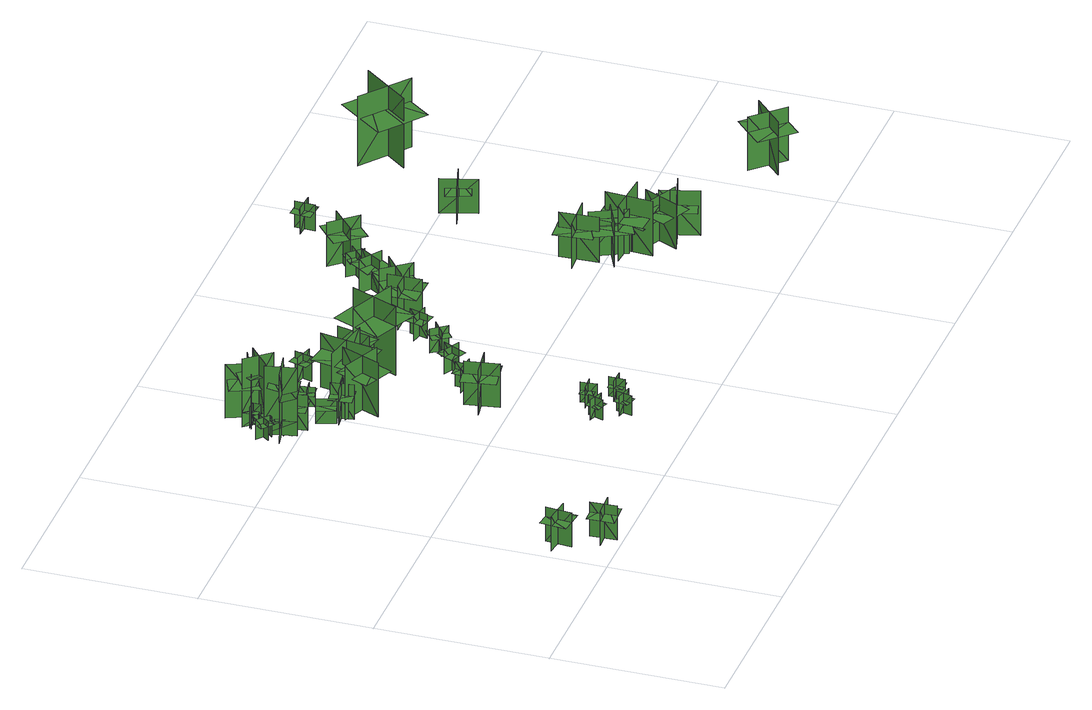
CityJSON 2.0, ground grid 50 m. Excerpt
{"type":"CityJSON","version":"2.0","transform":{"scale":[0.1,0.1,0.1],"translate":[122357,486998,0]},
"CityObjects":{
"tree1":{"type":"SolitaryVegetationObject","geometry":[{"type":"MultiSurface","lod":"1","boundaries":[[[0,1,2]],[[0,2,3]],[[4,5,6]],[[4,6,7]],[[8,9,10]],[[8,10,11]],[[8,11,12]],[[8,12,13]]]}]},
"tree2":{"type":"SolitaryVegetationObject","geometry":[{"type":"MultiSurface","lod":"1","boundaries":[[[14,15,16]],[[14,16,17]],[[18,19,20]],[[18,20,21]],[[22,23,24]],[[22,24,25]],[[22,25,26]],[[22,26,27]]]}]},
"tree3":{"type":"SolitaryVegetationObject","geometry":[{"type":"MultiSurface","lod":"1","boundaries":[[[28,29,30]],[[28,30,31]],[[32,33,34]],[[32,34,35]],[[36,37,38]],[[36,38,39]],[[36,39,40]],[[36,40,41]]]}]},
"tree4":{"type":"SolitaryVegetationObject","geometry":[{"type":"MultiSurface","lod":"1","boundaries":[[[42,43,44]],[[42,44,45]],[[46,47,48]],[[46,48,49]],[[50,51,47]],[[50,47,46]],[[52,53,43]],[[52,43,42]],[[54,55,56]],[[54,56,57]],[[58,59,60]],[[58,60,61]]]}]},
"tree5":{"type":"SolitaryVegetationObject","geometry":[{"type":"MultiSurface","lod":"1","boundaries":[[[62,63,64]],[[62,64,65]],[[66,67,68]],[[66,68,69]],[[70,71,72]],[[70,72,73]],[[70,73,74]],[[70,74,75]]]}]},
"tree6":{"type":"SolitaryVegetationObject","geometry":[{"type":"MultiSurface","lod":"1","boundaries":[[[76,77,78]],[[76,78,79]],[[80,81,82]],[[80,82,83]],[[84,85,86]],[[84,86,87]],[[84,88,89]],[[84,89,85]]]}]},
"tree7":{"type":"SolitaryVegetationObject","geometry":[{"type":"MultiSurface","lod":"1","boundaries":[[[90,91,92]],[[90,92,93]],[[94,95,96]],[[94,96,97]],[[98,99,100]],[[98,100,101]],[[98,102,103]],[[98,103,99]]]}]},
"tree8":{"type":"SolitaryVegetationObject","geometry":[{"type":"MultiSurface","lod":"1","boundaries":[[[104,105,106]],[[104,106,107]],[[108,109,110]],[[108,110,111]],[[112,113,114]],[[112,114,115]],[[112,115,116]],[[112,116,117]]]}]},
"tree9":{"type":"SolitaryVegetationObject","geometry":[{"type":"MultiSurface","lod":"1","boundaries":[[[118,119,120]],[[118,120,121]],[[122,123,124]],[[122,124,125]],[[126,127,128]],[[126,128,129]],[[126,129,130]],[[126,130,131]]]}]},
"tree10":{"type":"SolitaryVegetationObject","geometry":[{"type":"MultiSurface","lod":"1","boundaries":[[[132,133,134]],[[132,134,135]],[[136,137,138]],[[136,138,139]],[[140,141,137]],[[140,137,136]],[[142,143,133]],[[142,133,132]],[[144,145,146]],[[144,146,147]],[[148,149,150]],[[148,150,151]]]}]},
"tree11":{"type":"SolitaryVegetationObject","geometry":[{"type":"MultiSurface","lod":"1","boundaries":[[[152,153,154]],[[152,154,155]],[[156,157,158]],[[156,158,159]],[[160,161,162]],[[160,162,163]],[[160,164,165]],[[160,165,161]]]}]},
"tree12":{"type":"SolitaryVegetationObject","geometry":[{"type":"MultiSurface","lod":"1","boundaries":[[[166,167,168]],[[166,168,169]],[[170,171,172]],[[170,172,173]],[[174,175,176]],[[174,176,177]],[[174,177,178]],[[174,178,179]]]}]},
"tree13":{"type":"SolitaryVegetationObject","geometry":[{"type":"MultiSurface","lod":"1","boundaries":[[[180,181,182]],[[180,182,183]],[[184,185,186]],[[184,186,187]],[[188,189,190]],[[188,190,191]],[[188,192,193]],[[188,193,189]]]}]},
"tree14":{"type":"SolitaryVegetationObject","geometry":[{"type":"MultiSurface","lod":"1","boundaries":[[[194,195,196]],[[194,196,197]],[[198,199,200]],[[198,200,201]],[[202,203,204]],[[202,204,205]],[[202,206,207]],[[202,207,203]]]}]},
"tree15":{"type":"SolitaryVegetationObject","geometry":[{"type":"MultiSurface","lod":"1","boundaries":[[[208,209,210]],[[208,210,211]],[[212,213,214]],[[212,214,215]],[[216,217,218]],[[216,218,219]],[[216,219,220]],[[216,220,221]]]}]},
"tree16":{"type":"SolitaryVegetationObject","geometry":[{"type":"MultiSurface","lod":"1","boundaries":[[[222,223,224]],[[222,224,225]],[[226,227,228]],[[226,228,229]],[[230,231,232]],[[230,232,233]],[[230,233,234]],[[230,234,235]]]}]},
"tree17":{"type":"SolitaryVegetationObject","geometry":[{"type":"MultiSurface","lod":"1","boundaries":[[[236,237,238]],[[236,238,239]],[[240,241,242]],[[240,242,243]],[[244,245,246]],[[244,246,247]],[[244,247,248]],[[244,248,249]]]}]},
"tree18":{"type":"SolitaryVegetationObject","geometry":[{"type":"MultiSurface","lod":"1","boundaries":[[[250,251,252]],[[250,252,253]],[[254,255,256]],[[254,256,257]],[[258,259,260]],[[258,260,261]],[[258,261,262]],[[258,262,263]]]}]},
"tree19":{"type":"SolitaryVegetationObject","geometry":[{"type":"MultiSurface","lod":"1","boundaries":[[[264,265,266]],[[264,266,267]],[[268,269,270]],[[268,270,271]],[[272,273,274]],[[272,274,275]],[[272,275,276]],[[272,276,277]]]}]},
"tree20":{"type":"SolitaryVegetationObject","geometry":[{"type":"MultiSurface","lod":"1","boundaries":[[[278,279,280]],[[278,280,281]],[[282,283,284]],[[282,284,285]],[[286,287,288]],[[286,288,289]],[[286,290,291]],[[286,291,287]]]}]},
"tree21":{"type":"SolitaryVegetationObject","geometry":[{"type":"MultiSurface","lod":"1","boundaries":[[[292,293,294]],[[292,294,295]],[[296,297,298]],[[296,298,299]],[[300,301,302]],[[300,302,303]],[[300,304,305]],[[300,305,301]]]}]},
"tree22":{"type":"SolitaryVegetationObject","geometry":[{"type":"MultiSurface","lod":"1","boundaries":[[[306,307,308]],[[306,308,309]],[[310,311,312]],[[310,312,313]],[[314,315,316]],[[314,316,317]],[[314,317,318]],[[314,318,319]]]}]},
"tree23":{"type":"SolitaryVegetationObject","geometry":[{"type":"MultiSurface","lod":"1","boundaries":[[[320,321,322]],[[320,322,323]],[[324,325,326]],[[324,326,327]],[[328,329,330]],[[328,330,331]],[[328,331,332]],[[328,332,333]]]}]},
"tree24":{"type":"SolitaryVegetationObject","geometry":[{"type":"MultiSurface","lod":"1","boundaries":[[[334,335,336]],[[334,336,337]],[[338,339,340]],[[338,340,341]],[[342,343,344]],[[342,344,345]],[[342,345,346]],[[342,346,347]]]}]},
"tree25":{"type":"SolitaryVegetationObject","geometry":[{"type":"MultiSurface","lod":"1","boundaries":[[[348,349,350]],[[348,350,351]],[[352,353,354]],[[352,354,355]],[[356,357,358]],[[356,358,359]],[[356,359,360]],[[356,360,361]]]}]},
"tree26":{"type":"SolitaryVegetationObject","geometry":[{"type":"MultiSurface","lod":"1","boundaries":[[[362,363,364]],[[362,364,365]],[[366,367,368]],[[366,368,369]],[[370,371,372]],[[370,372,373]],[[370,373,374]],[[370,374,375]]]}]},
"tree27":{"type":"SolitaryVegetationObject","geometry":[{"type":"MultiSurface","lod":"1","boundaries":[[[376,377,378]],[[376,378,379]],[[380,381,382]],[[380,382,383]],[[384,385,386]],[[384,386,387]],[[384,387,388]],[[384,388,389]]]}]},
"tree28":{"type":"SolitaryVegetationObject","geometry":[{"type":"MultiSurface","lod":"1","boundaries":[[[390,391,392]],[[390,392,393]],[[394,395,396]],[[394,396,397]],[[398,399,400]],[[398,400,401]],[[398,401,402]],[[398,402,403]]]}]},
"tree29":{"type":"SolitaryVegetationObject","geometry":[{"type":"MultiSurface","lod":"1","boundaries":[[[404,405,406]],[[404,406,407]],[[408,409,410]],[[408,410,411]],[[412,413,414]],[[412,414,415]],[[412,415,416]],[[412,416,417]]]}]},
"tree30":{"type":"SolitaryVegetationObject","geometry":[{"type":"MultiSurface","lod":"1","boundaries":[[[418,419,420]],[[418,420,421]],[[422,423,424]],[[422,424,425]],[[426,427,428]],[[426,428,429]],[[426,429,430]],[[426,430,431]]]}]},
"tree31":{"type":"SolitaryVegetationObject","geometry":[{"type":"MultiSurface","lod":"1","boundaries":[[[432,433,434]],[[432,434,435]],[[436,437,438]],[[436,438,439]],[[440,441,442]],[[440,442,443]],[[440,444,445]],[[440,445,441]]]}]},
"tree32":{"type":"SolitaryVegetationObject","geometry":[{"type":"MultiSurface","lod":"1","boundaries":[[[446,447,448]],[[446,448,449]],[[450,451,452]],[[450,452,453]],[[454,455,456]],[[454,456,457]],[[454,457,458]],[[454,458,459]]]}]},
"tree33":{"type":"SolitaryVegetationObject","geometry":[{"type":"MultiSurface","lod":"1","boundaries":[[[460,461,462]],[[460,462,463]],[[464,465,466]],[[464,466,467]],[[468,469,470]],[[468,470,471]],[[468,471,472]],[[468,472,473]]]}]},
"tree34":{"type":"SolitaryVegetationObject","geometry":[{"type":"MultiSurface","lod":"1","boundaries":[[[474,475,476]],[[474,476,477]],[[478,479,480]],[[478,480,481]],[[482,483,484]],[[482,484,485]],[[482,485,486]],[[482,486,487]]]}]},
"tree35":{"type":"SolitaryVegetationObject","geometry":[{"type":"MultiSurface","lod":"1","boundaries":[[[488,489,490]],[[488,490,491]],[[492,493,494]],[[492,494,495]],[[496,497,498]],[[496,498,499]],[[496,499,500]],[[496,500,501]]]}]},
"tree36":{"type":"SolitaryVegetationObject","geometry":[{"type":"MultiSurface","lod":"1","boundaries":[[[502,503,504]],[[502,504,505]],[[506,507,508]],[[506,508,509]],[[510,511,512]],[[510,512,513]],[[510,513,514]],[[510,514,515]]]}]},
"tree37":{"type":"SolitaryVegetationObject","geometry":[{"type":"MultiSurface","lod":"1","boundaries":[[[516,517,518]],[[516,518,519]],[[520,521,522]],[[520,522,523]],[[524,525,526]],[[524,526,527]],[[524,527,528]],[[524,528,529]]]}]},
"tree38":{"type":"SolitaryVegetationObject","geometry":[{"type":"MultiSurface","lod":"1","boundaries":[[[530,531,532]],[[530,532,533]],[[534,535,536]],[[534,536,537]],[[538,539,540]],[[538,540,541]],[[538,541,542]],[[538,542,543]]]}]},
"tree39":{"type":"SolitaryVegetationObject","geometry":[{"type":"MultiSurface","lod":"1","boundaries":[[[544,545,546]],[[544,546,547]],[[548,549,550]],[[548,550,551]],[[552,553,554]],[[552,554,555]],[[552,555,556]],[[552,556,557]]]}]},
"tree40":{"type":"SolitaryVegetationObject","geometry":[{"type":"MultiSurface","lod":"1","boundaries":[[[558,559,560]],[[558,560,561]],[[562,563,564]],[[562,564,565]],[[566,567,568]],[[566,568,569]],[[566,569,570]],[[566,570,571]]]}]},
"tree41":{"type":"SolitaryVegetationObject","geometry":[{"type":"MultiSurface","lod":"1","boundaries":[[[572,573,574]],[[572,574,575]],[[576,577,578]],[[576,578,579]],[[580,581,582]],[[580,582,583]],[[580,583,584]],[[580,584,585]]]}]},
"tree42":{"type":"SolitaryVegetationObject","geometry":[{"type":"MultiSurface","lod":"1","boundaries":[[[586,587,588]],[[586,588,589]],[[590,591,592]],[[590,592,593]],[[594,595,596]],[[594,596,597]],[[594,597,598]],[[594,598,599]]]}]},
"tree43":{"type":"SolitaryVegetationObject","geometry":[{"type":"MultiSurface","lod":"1","boundaries":[[[600,601,602]],[[600,602,603]],[[604,605,606]],[[604,606,607]],[[608,609,610]],[[608,610,611]],[[608,611,612]],[[608,612,613]]]}]},
"tree44":{"type":"SolitaryVegetationObject","geometry":[{"type":"MultiSurface","lod":"1","boundaries":[[[614,615,616]],[[614,616,617]],[[618,619,620]],[[618,620,621]],[[622,623,624]],[[622,624,625]],[[622,625,626]],[[622,626,627]]]}]},
"tree45":{"type":"SolitaryVegetationObject","geometry":[{"type":"MultiSurface","lod":"1","boundaries":[[[628,629,630]],[[628,630,631]],[[632,633,634]],[[632,634,635]],[[636,637,638]],[[636,638,639]],[[636,639,640]],[[636,640,641]]]}]},
"tree46":{"type":"SolitaryVegetationObject","geometry":[{"type":"MultiSurface","lod":"1","boundaries":[[[642,643,644]],[[642,644,645]],[[646,647,648]],[[646,648,649]],[[650,651,652]],[[650,652,653]],[[650,653,654]],[[650,654,655]]]}]},
"tree47":{"type":"SolitaryVegetationObject","geometry":[{"type":"MultiSurface","lod":"1","boundaries":[[[656,657,658]],[[656,658,659]],[[660,661,662]],[[660,662,663]],[[664,665,666]],[[664,666,667]],[[664,667,668]],[[664,668,669]]]}]},
"tree48":{"type":"SolitaryVegetationObject","geometry":[{"type":"MultiSurface","lod":"1","boundaries":[[[670,671,672]],[[670,672,673]],[[674,675,676]],[[674,676,677]],[[678,679,680]],[[678,680,681]],[[678,681,682]],[[678,682,683]]]}]},
"tree49":{"type":"SolitaryVegetationObject","geometry":[{"type":"MultiSurface","lod":"1","boundaries":[[[684,685,686]],[[684,686,687]],[[688,689,690]],[[688,690,691]],[[692,693,694]],[[692,694,695]],[[692,695,696]],[[692,696,697]]]}]},
"tree50":{"type":"SolitaryVegetationObject","geometry":[{"type":"MultiSurface","lod":"1","boundaries":[[[698,699,700]],[[698,700,701]],[[702,703,704]],[[702,704,705]],[[706,707,708]],[[706,708,709]],[[706,709,710]],[[706,710,711]]]}]},
"tree51":{"type":"SolitaryVegetationObject","geometry":[{"type":"MultiSurface","lod":"1","boundaries":[[[712,713,714]],[[712,714,715]],[[716,717,718]],[[716,718,719]],[[720,721,722]],[[720,722,723]],[[720,723,724]],[[720,724,725]]]}]}
},
"vertices":[
[86,151,22],[9,160,22],[9,160,130],[86,151,130],[54,191,22],[46,114,22],[46,114,130],[54,191,130],[54,191,100],[16,196,100],[7,119,100],[46,114,100],[84,110,100],[93,187,100],
[121,10,21],[117,87,21],[117,87,128],[121,10,128],[156,48,21],[79,44,21],[79,44,128],[156,48,128],[156,48,98],[154,86,98],[77,83,98],[79,44,98],[80,5,98],[158,9,98],
[360,1076,14],[325,1104,14],[325,1104,75],[360,1076,75],[356,1106,14],[329,1071,14],[329,1071,75],[356,1106,75],[356,1106,58],[339,1119,58],[312,1085,58],[329,1071,58],[346,1057,58],[374,1092,58],
[415,1053,59],[326,1037,59],[325,1038,229],[414,1055,229],[358,1092,59],[375,1003,59],[376,1003,229],[359,1092,229],[359,1092,14],[376,1003,14],[414,1055,14],[325,1038,14],[415,1054,142],[325,1037,142],[334,992,158],[423,1009,158],[338,1040,169],[404,1053,169],[398,1087,178],[331,1074,178],
[353,1105,13],[353,1105,75],[392,1068,75],[392,1068,13],[389,1105,13],[389,1105,75],[353,1068,75],[353,1068,13],[395,1111,55],[375,1129,55],[331,1083,55],[350,1065,55],[370,1046,55],[414,1092,55],
[408,1066,12],[369,1039,12],[369,1039,91],[408,1066,91],[372,1072,12],[399,1033,12],[399,1033,91],[372,1072,91],[372,1072,65],[399,1033,65],[420,1048,65],[393,1087,65],[351,1058,65],[378,1019,65],
[380,1019,9],[446,1028,9],[446,1028,120],[380,1019,120],[420,988,9],[411,1054,9],[411,1054,120],[420,988,120],[420,988,84],[411,1054,84],[376,1049,84],[385,983,84],[456,993,84],[447,1059,84],
[404,1163,13],[402,1114,13],[402,1114,78],[404,1163,78],[378,1139,13],[428,1138,13],[428,1138,78],[378,1139,78],[384,1139,54],[384,1118,54],[418,1118,54],[419,1138,54],[419,1158,54],[384,1159,54],
[493,961,10],[441,944,10],[441,944,87],[493,961,87],[461,978,10],[478,925,10],[478,925,87],[461,978,87],[461,978,66],[434,969,66],[451,917,66],[478,925,66],[504,934,66],[487,986,66],
[382,1162,55],[439,1092,55],[438,1091,226],[381,1161,226],[375,1094,56],[445,1151,56],[444,1152,226],[374,1094,226],[374,1094,10],[444,1152,10],[381,1161,10],[438,1091,10],[381,1161,138],[439,1091,138],[474,1121,155],[417,1191,155],[431,1101,165],[387,1153,165],[361,1131,175],[404,1079,175],
[470,916,11],[536,925,11],[536,925,121],[470,916,121],[511,885,11],[502,951,11],[502,951,121],[511,885,121],[511,885,85],[502,951,85],[466,946,85],[475,880,85],[547,890,85],[538,956,85],
[461,1108,9],[414,1220,9],[414,1220,178],[461,1108,178],[492,1183,9],[380,1136,9],[380,1136,178],[492,1183,178],[492,1183,131],[469,1239,131],[357,1192,131],[380,1136,131],[403,1080,131],[516,1126,131],
[718,286,21],[703,241,21],[703,241,84],[718,286,84],[691,273,21],[691,273,84],[737,257,84],[737,257,21],[719,283,60],[705,243,60],[724,237,60],[737,276,60],[700,289,60],[686,249,60],
[758,220,23],[746,173,23],[746,173,85],[758,220,85],[732,204,23],[732,204,85],[779,192,85],[779,192,23],[759,216,62],[749,175,62],[768,171,62],[778,211,62],[740,221,62],[729,181,62],
[538,826,14],[589,943,14],[589,943,185],[538,826,185],[615,856,14],[615,856,185],[497,907,185],[497,907,14],[615,856,131],[636,905,131],[542,946,131],[521,897,131],[500,848,131],[593,807,131],
[455,1213,15],[501,1196,15],[501,1196,80],[455,1213,80],[470,1181,15],[487,1227,15],[487,1227,80],[470,1181,80],[472,1187,56],[491,1179,56],[503,1212,56],[484,1219,56],[465,1226,56],[452,1194,56],
[662,623,21],[677,524,21],[677,524,159],[662,623,159],[623,570,21],[721,585,21],[721,585,159],[623,570,159],[623,570,120],[630,520,120],[729,536,120],[721,585,120],[713,634,120],[615,619,120],
[469,1196,16],[502,1232,16],[502,1232,81],[469,1196,81],[504,1198,16],[468,1231,16],[468,1231,81],[504,1198,81],[500,1202,57],[514,1217,57],[488,1240,57],[474,1225,57],[461,1210,57],[486,1186,57],
[526,1026,5],[570,1033,5],[570,1033,67],[526,1026,67],[550,1009,5],[542,1052,5],[542,1052,67],[550,1009,67],[550,1009,50],[572,1012,50],[564,1056,50],[542,1052,50],[521,1049,50],[528,1005,50],
[797,310,20],[749,306,20],[749,306,83],[797,310,83],[774,329,20],[774,329,83],[778,281,83],[778,281,20],[794,307,59],[753,304,59],[754,285,59],[796,288,59],[793,328,59],[751,324,59],
[820,263,24],[820,215,24],[820,215,86],[820,263,86],[799,242,24],[799,242,86],[847,242,86],[847,242,24],[822,260,62],[822,218,62],[841,218,62],[842,260,62],[802,260,62],[802,218,62],
[601,1116,11],[554,1144,11],[554,1144,88],[601,1116,88],[592,1151,11],[564,1104,11],[564,1104,88],[592,1151,88],[592,1151,66],[569,1165,66],[540,1118,66],[564,1104,66],[588,1090,66],[616,1137,66],
[557,964,6],[712,936,6],[712,936,177],[557,964,177],[622,872,6],[651,1027,6],[651,1027,177],[622,872,177],[623,879,130],[691,866,130],[717,1008,130],[649,1021,130],[582,1033,130],[555,891,130],
[743,621,21],[747,676,21],[747,676,98],[743,621,98],[771,644,21],[716,649,21],[716,649,98],[771,644,98],[771,644,76],[773,672,76],[718,676,76],[716,649,76],[714,621,76],[769,617,76],
[649,964,9],[681,995,9],[681,995,86],[649,964,86],[679,963,9],[679,963,86],[648,995,86],[648,995,9],[678,964,61],[691,977,61],[666,1003,61],[653,990,61],[639,977,61],[664,951,61],
[716,950,13],[665,971,13],[665,971,90],[716,950,90],[702,984,13],[681,933,13],[681,933,90],[702,984,90],[702,984,69],[676,994,69],[656,943,69],[681,933,69],[707,923,69],[728,974,69],
[671,1106,17],[655,1053,17],[655,1053,94],[671,1106,94],[639,1088,17],[692,1073,17],[692,1073,94],[639,1088,94],[639,1088,73],[631,1062,73],[684,1046,73],[692,1073,73],[700,1099,73],[646,1115,73],
[711,990,14],[709,1045,14],[709,1045,91],[711,990,91],[736,1017,14],[681,1015,14],[681,1015,91],[736,1017,91],[736,1017,70],[735,1045,70],[680,1043,70],[681,1015,70],[682,987,70],[737,989,70],
[738,1006,14],[714,909,14],[714,909,153],[738,1006,153],[681,972,14],[778,948,14],[778,948,153],[681,972,153],[681,972,114],[669,924,114],[766,899,114],[778,948,114],[790,996,114],[693,1020,114],
[810,686,21],[835,736,21],[835,736,98],[810,686,98],[845,698,21],[796,722,21],[796,722,98],[845,698,98],[845,698,76],[857,723,76],[808,747,76],[796,722,76],[783,697,76],[833,673,76],
[724,993,17],[771,987,17],[771,987,96],[724,993,96],[747,965,17],[752,1012,17],[752,1012,96],[747,965,96],[747,965,70],[752,1012,70],[727,1015,70],[721,968,70],[772,961,70],[778,1009,70],
[858,894,15],[715,955,15],[715,955,231],[858,894,231],[820,990,15],[759,848,15],[759,848,231],[820,990,231],[820,990,170],[749,1020,170],[688,878,170],[759,848,170],[830,817,170],[891,959,170],
[881,792,25],[914,748,25],[914,748,102],[881,792,102],[875,756,25],[920,788,25],[920,788,102],[875,756,102],[875,756,80],[892,733,80],[936,766,80],[920,788,80],[903,811,80],[859,778,80],
[962,825,18],[976,878,18],[976,878,95],[962,825,95],[994,843,18],[940,857,18],[940,857,95],[994,843,95],[994,843,73],[1000,870,73],[947,884,73],[940,857,73],[933,830,73],[987,816,73],
[1079,915,19],[979,915,19],[979,915,157],[1079,915,157],[1032,962,19],[1032,863,19],[1032,863,157],[1032,962,157],[1032,962,118],[983,963,118],[982,863,118],[1032,863,118],[1081,862,118],[1082,962,118],
[1049,991,19],[1110,912,19],[1110,912,157],[1049,991,157],[1040,925,19],[1119,986,19],[1119,986,157],[1040,925,157],[1040,925,118],[1071,886,118],[1149,947,118],[1119,986,118],[1088,1025,118],[1009,964,118],
[1139,1020,18],[1184,1084,18],[1184,1084,126],[1139,1020,126],[1190,1029,18],[1127,1073,18],[1127,1073,126],[1190,1029,126],[1190,1029,96],[1212,1061,96],[1149,1105,96],[1127,1073,96],[1105,1042,96],[1168,997,96],
[1234,1092,18],[1198,1134,18],[1198,1134,95],[1234,1092,95],[1237,1129,18],[1195,1093,18],[1195,1093,95],[1237,1129,95],[1237,1129,74],[1219,1150,74],[1177,1114,74],[1195,1093,74],[1213,1072,74],[1255,1107,74],
[1304,1196,16],[1228,1131,16],[1228,1131,155],[1304,1196,155],[1238,1201,16],[1303,1126,16],[1303,1126,155],[1238,1201,155],[1238,1201,116],[1200,1169,116],[1265,1093,116],[1303,1126,116],[1340,1158,116],[1276,1234,116],
[1486,508,17],[1480,621,17],[1480,621,158],[1486,508,158],[1546,575,17],[1433,569,17],[1433,569,158],[1546,575,158],[1493,515,112],[1546,519,112],[1537,632,112],[1485,628,112],[1433,624,112],[1441,512,112],
[1503,545,19],[1551,443,19],[1551,443,160],[1503,545,160],[1472,461,19],[1575,508,19],[1575,508,160],[1472,461,160],[1499,536,114],[1452,513,114],[1501,411,114],[1548,434,114],[1595,456,114],[1546,558,114],
[1559,379,20],[1568,517,20],[1568,517,192],[1559,379,192],[1642,451,20],[1504,460,20],[1504,460,192],[1642,451,192],[1569,387,136],[1633,383,136],[1640,521,136],[1576,525,136],[1512,528,136],[1505,390,136],
[1588,393,22],[1611,467,22],[1611,467,130],[1588,393,130],[1634,417,22],[1560,440,22],[1560,440,130],[1634,417,130],[1634,417,100],[1646,454,100],[1572,477,100],[1560,440,100],[1548,403,100],[1622,380,100],
[1609,518,19],[1586,459,19],[1586,459,97],[1609,518,97],[1563,498,19],[1622,475,19],[1622,475,97],[1563,498,97],[1604,516,72],[1576,526,72],[1554,467,72],[1581,457,72],[1608,447,72],[1631,506,72],
[1611,329,21],[1659,432,21],[1659,432,162],[1611,329,162],[1696,360,21],[1594,408,21],[1594,408,162],[1696,360,162],[1622,332,116],[1669,311,116],[1716,414,116],[1668,435,116],[1620,457,116],[1574,354,116],
[1672,414,20],[1626,457,20],[1626,457,99],[1672,414,99],[1671,464,20],[1627,418,20],[1627,418,99],[1671,464,99],[1672,419,73],[1692,441,73],[1645,483,73],[1626,462,73],[1606,441,73],[1652,398,73],
[1698,289,21],[1667,397,21],[1667,397,162],[1698,289,162],[1741,368,21],[1633,336,21],[1633,336,162],[1741,368,162],[1704,298,116],[1754,313,116],[1720,421,116],[1670,406,116],[1620,390,116],[1654,282,116],
[1410,1349,14],[1406,1290,14],[1406,1290,96],[1410,1349,96],[1380,1323,14],[1439,1320,14],[1439,1320,96],[1380,1323,96],[1380,1323,73],[1378,1294,73],[1437,1290,73],[1439,1320,73],[1441,1349,73],[1382,1353,73],
[1653,964,21],[1549,933,21],[1549,933,130],[1653,964,130],[1588,998,21],[1588,998,130],[1619,894,130],[1619,894,21],[1644,961,101],[1632,996,101],[1551,968,101],[1563,933,101],[1575,899,101],[1655,927,101],
[2060,186,22],[2148,270,22],[2148,270,191],[2060,186,191],[2141,184,22],[2057,272,22],[2057,272,191],[2141,184,191],[2141,184,144],[2185,226,144],[2101,314,144],[2057,272,144],[2013,230,144],[2097,142,144],
[1907,1303,12],[1797,1165,12],[1797,1165,231],[1907,1303,231],[1768,1287,12],[1906,1178,12],[1906,1178,231],[1768,1287,231],[1890,1302,160],[1826,1352,160],[1719,1212,160],[1783,1163,160],[1848,1113,160],[1955,1253,160]
]}
